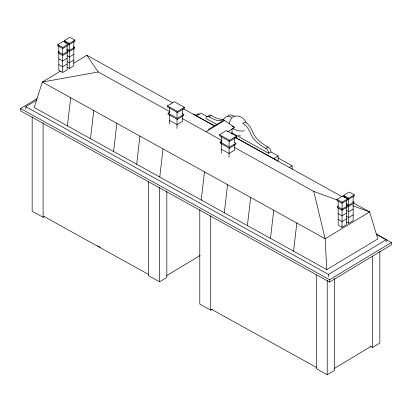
<?xml version="1.0" encoding="UTF-8"?>
<svg xmlns="http://www.w3.org/2000/svg" width="412" height="412" viewBox="0 0 412 412"><rect width="100%" height="100%" fill="white"/><g stroke="black" fill="none" stroke-linecap="round" stroke-linejoin="round"><path stroke-width="0.62" d="M67.424 125.887L70.673 97.732M90.511 138.679L93.761 110.524M113.599 151.472L116.843 123.312M136.681 164.264L139.931 136.104M159.768 177.052L163.018 148.897M201.231 200.026L204.481 171.871M224.319 212.819L227.568 184.664M247.406 225.611L250.656 197.451M270.493 238.399L273.738 210.244M293.576 251.191L296.825 223.036M229.376 123.806C229.577 121.7 230.179 119.356 231.894 117.976M227.635 115.993C229.391 114.006 232.286 115.113 234.201 116.236L231.971 117.575C229.232 115.375 225.503 116.045 223.814 119.083C219.39 123.075 213.133 118.826 208.812 116.797A4.022 2.369 59 0 0 205.907 118.471L217.129 124.692M57.711 44.635L63.221 41.324L68.268 44.115L68.268 45.186L62.758 48.503L57.711 45.706L57.711 44.635L62.758 47.431L68.268 44.115M64.396 40.618L69.906 37.301L74.953 40.098L74.953 41.169L69.443 44.481L64.396 41.689L64.396 40.618L69.443 43.414L74.953 40.098M66.847 50.743L67.872 51.309L67.872 52.381L62.732 55.476L58.107 52.911L58.107 51.84L59.137 51.222M62.732 55.476L62.732 54.405L67.872 51.309M66.847 50.027L69.417 51.454L69.417 50.382L74.557 47.292L73.527 46.721M69.417 51.454L74.557 48.359L74.557 47.292M67.146 58.324L62.691 61.007L58.839 58.875M73.825 54.307L69.37 56.985L67.171 55.764M67.146 64.081L62.691 66.759L58.839 64.627M73.825 60.059L69.37 62.737L67.171 61.522M60.487 71.137L42.354 82.04L34.201 107.48L326.798 269.597L377.799 238.919L369.646 211.953L353.372 202.936M73.671 63.201L86.86 55.27L172.705 102.835M63.185 72.218L67.146 69.834L67.146 52.777M67.171 67.274L69.37 68.495L73.825 65.812L73.825 41.154M376.207 234.098L391.4 242.519L391.4 244.846L329.564 282.045L20.6 110.859L20.6 108.531L37.018 98.659M25.812 109.231L25.812 106.693L36.802 100.085M167.452 105.869L174.338 101.728L184.432 107.316L184.432 108.387L177.541 112.533L167.452 106.94L167.452 105.869L177.541 111.461L184.432 107.316M182.145 113.516L183.778 114.423L183.778 115.494L177.351 119.356L168.101 114.232L168.101 113.161L169.708 112.198M177.351 119.356L177.351 118.285L183.778 114.423M195.133 115.494L198.105 113.707L199.233 114.33M196.488 115.829L200.948 113.151L207.581 116.828M208.812 116.797L211.037 115.458C214.961 117.374 219.282 120.144 223.834 119.15M32.162 116.838L32.162 211.222L43.095 217.278L44.13 216.655M208.05 129.615L222.593 120.865L224.633 120.489L234.655 127.55L227.651 131.763M206 131.701L224.633 120.489M219.508 134.714L226.399 130.573L236.488 136.161L236.488 137.232L229.602 141.378L219.508 135.785L219.508 134.714L229.602 140.307L236.488 136.161M234.747 142.665L235.834 143.268L235.834 144.339L229.412 148.202L220.162 143.077L220.162 142.006L221.234 141.362M229.412 148.202L229.412 147.13L235.834 143.268M268.063 147.053C261.975 143.69 255.965 139.251 253.061 132.715C251.387 128.534 249.183 124.197 244.903 122.168L242.678 123.507C246.958 125.542 249.157 129.873 250.836 134.055C253.735 140.595 259.745 145.029 265.838 148.392L268.063 147.053A4.022 2.369 59 0 1 270.967 151.946L278.157 155.932L278.157 161.622M231.714 132.772L268.737 153.285L270.967 151.946M273.702 158.61L278.157 155.932M289.167 167.591L292.139 165.804L278.059 158.007M166.685 275.607L200.103 255.502M148.65 181.378L148.65 275.762L159.588 281.823L166.824 277.467L166.824 191.431M337.047 199.408L342.557 196.091L347.604 198.888L347.604 199.959L342.094 203.276L337.047 200.479L337.047 199.408L342.094 202.204L347.604 198.888M343.732 195.386L349.242 192.069L354.289 194.866L354.289 195.937L348.779 199.254L343.732 196.457L343.732 195.386L348.779 198.182L354.289 194.866M346.178 205.511L347.208 206.082L347.208 207.154L342.068 210.244L337.443 207.679L337.443 206.608L338.473 205.99M347.208 206.082L342.068 209.172L337.443 206.608M346.183 204.8L348.753 206.221L348.753 205.15L353.893 202.06L352.863 201.489M348.753 206.221L353.893 203.131L353.893 202.06M346.477 213.097L342.022 215.775L338.175 213.643M353.161 209.075L348.707 211.758L346.507 210.537M346.477 218.849L342.022 221.532L338.175 219.395M353.161 214.827L348.707 217.51L346.507 216.29M338.175 208.096L338.175 225.153L342.022 227.285L346.477 224.602L346.477 207.55M346.507 222.047L348.707 223.263L353.161 220.585L353.161 203.528M199.789 209.713L199.789 304.097L210.723 310.154L212.278 309.221M328.503 276.946L328.503 274.407L386.188 239.707L376.619 234.407M329.564 282.045L329.564 279.722L391.4 242.519M334.312 368.483L371.016 346.404M316.282 274.902L316.282 368.642L327.216 374.699L334.456 370.342L334.456 278.527M370.409 346.183L372.597 347.398L379.838 343.042L379.838 251.227M234.186 116.457C238.955 114.608 244.064 118.167 246.144 122.369M169.507 111.482L98.21 71.976L42.354 82.04L325.14 238.723L326.798 269.597M244.45 130.758C240.381 131.608 235.994 130.604 232.533 128.348M240.464 135.919L238.162 135.703M234.634 147.563L313.789 191.42L337.212 200.031M352.827 205.773L369.646 211.953L325.14 238.723L313.789 191.42M97.546 245.732L100.229 247.21M231.915 126.031L234.655 127.55M193.125 113.964L214.395 125.748M235.654 137.531L277.065 160.474M183.366 108.742L214.225 125.84M235.546 137.654L342.151 196.72M66.847 48.956L69.417 50.382M346.183 203.729L348.753 205.15M182.423 118.635L221.718 140.41M58.107 51.84L62.732 54.405M168.101 113.161L177.351 118.285M220.162 142.006L229.412 147.13M169.306 120.355L177.006 124.625L182.578 121.272L182.578 115.726M221.362 149.201L229.067 153.47L234.634 150.117L234.634 144.571M25.812 106.693L328.503 274.407M20.6 108.531L329.564 279.722M43.94 216.46L148.912 274.619M211.567 309.335L316.54 367.499M86.86 55.27L98.21 71.976M386.188 239.707L386.188 242.241M372.597 256.223L372.597 347.398M353.161 196.565L353.161 201.679M348.779 198.182L348.779 199.254M348.707 198.605L348.707 223.263M346.477 200.582L346.477 205.701M344.854 196.472L344.854 197.75M342.094 202.204L342.022 227.285M338.175 201.133L338.175 206.247M327.216 280.315L327.216 374.699M292.139 165.804L292.139 169.317M234.634 137.608L234.634 142.722M232.013 128.549L232.013 134.178M229.602 140.307L229.602 141.378M229.067 140.956L229.067 146.075M229.067 147.923L229.067 157.307M221.362 136.691L221.362 153.037M210.723 215.775L210.723 310.154M182.578 109.401L182.578 113.877M177.541 111.461L177.541 112.533M177.006 112.115L177.006 117.229M177.006 119.078L177.006 128.462M169.306 107.846L169.306 112.96M169.306 114.809L169.306 124.192M159.588 187.439L159.588 281.823M69.443 43.414L69.443 44.481M69.37 43.837L69.37 68.495M67.146 45.814L67.146 50.928M65.523 41.7L65.523 42.982M62.758 47.431L62.758 48.503M62.691 47.854L62.691 72.512L58.839 70.38L58.839 45.722M43.095 122.894L43.095 217.278M265.838 148.392A4.022 2.369 59 0 1 268.737 153.285M208.523 115.705A4.022 2.369 59 0 1 211.037 115.458"/></g></svg>
